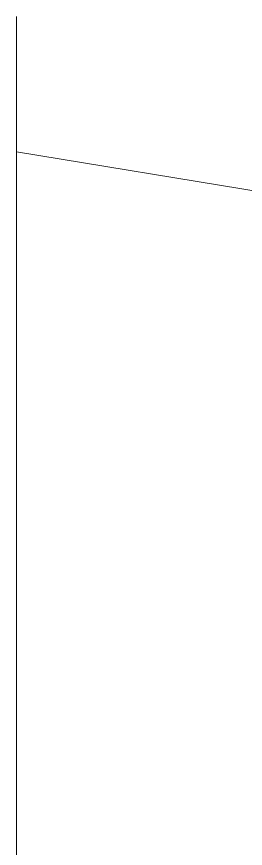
# Model space of a CAD drawing. Header units: millimetres. Extents: x -5300 to 98858, y -5196 to 93886.
# Drawn here: x 21500 to 28428, y 68743 to 93886 of the extents above; entities that cross this region are included whole.
import ezdxf

# ---------------------------------------------------------------- set-up
doc = ezdxf.new("R2010")
doc.units = ezdxf.units.MM
doc.layers.add('Генплан', color=7, linetype='Continuous', lineweight=9)

# ---------------------------------------------------------------- blocks, each defined once
blk = doc.blocks.new('Местность - Местность-379060-Подвал')
at = {"layer": 'Генплан', "color": 253, "true_color": 0xaaaaaa}
for p, q in [((21500, 89800), (21500, 93886)), ((21500, 89800), (21500, 93886)), ((21500, 93886), (21500, 89800)), ((21500, 89800), (21500, 89800)), ((21500, 79850), (21500, 89800)), ((21500, 89800), (21500, 89800)), ((21500, 79850), (21500, 89800)), ((21500, 89800), (21500, 79850)), ((21500, 89800), (21500, 89800)), ((21500, 89800), (21500, 79850)), ((21500, 89800), (21500, 79850)), ((21500, 79850), (21500, 89800)), ((21500, 89800), (33700, 87800)), ((33700, 87800), (21500, 89800)), ((21500, 89800), (21500, 89800)), ((33700, 87800), (21500, 89800)), ((21500, 79850), (21500, 79850)), ((21500, 79850), (21500, 57800)), ((21500, 57800), (21500, 79850)), ((21500, 79850), (21500, 79850)), ((21500, 57800), (21500, 79850)), ((21500, 79850), (21500, 79850)), ((21500, 79850), (21500, 57800)), ((21500, 79850), (21500, 57800)), ((21500, 79850), (21500, 79850)), ((21500, 57800), (21500, 79850))]:
    blk.add_line(p, q, dxfattribs=at)
blk = doc.blocks.new('Местность - Местность-379064-Подвал')
blk.add_blockref('Местность - Местность-379060-Подвал', (0, 0))

msp = doc.modelspace()

# ---------------------------------------------------------------- block references
at = {"layer": 'Генплан', "color": 253, "true_color": 0xaaaaaa}
msp.add_blockref('Местность - Местность-379064-Подвал', (0, 0), dxfattribs=at)

doc.saveas('drawing.dxf')
